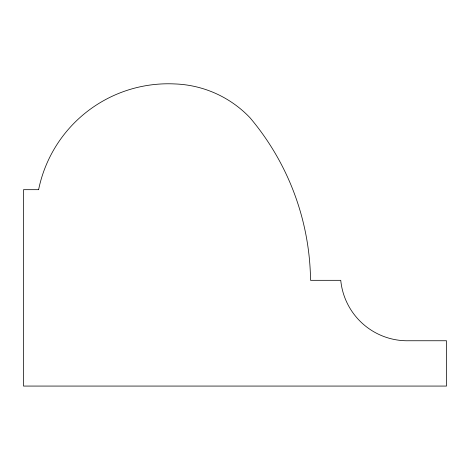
<?xml version="1.0" encoding="UTF-8"?>
<svg xmlns="http://www.w3.org/2000/svg" width="470" height="470" viewBox="0 0 470 470"><rect width="100%" height="100%" fill="white"/><g stroke="black" fill="none" stroke-linecap="round" stroke-linejoin="round"><path stroke-width="0.7" d="M38.605 189.68L23.5 189.68L23.5 386.07L446.5 386.07L446.5 340.75L409.029 340.75A66.91 66.91 0 0 1 340.75 280.32L310.535 280.32A256.491 256.491 0 0 0 249.964 117.7A108.999 108.999 0 0 0 174.57 83.93A132.334 132.334 0 0 0 38.605 189.68"/></g></svg>
